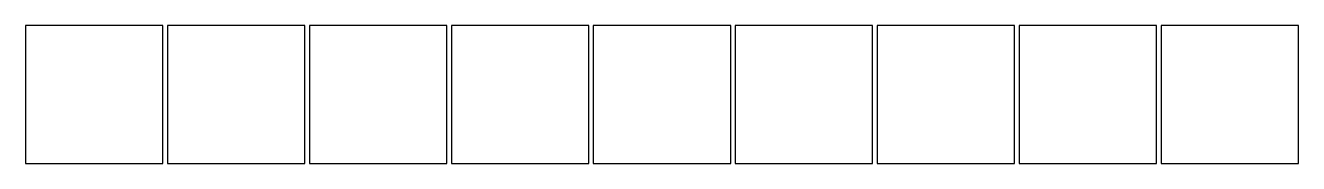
# Model space of a CAD drawing. Header units: inches. Extents: x 1378 to 2768, y 870 to 1020.
import ezdxf

# ---------------------------------------------------------------- set-up
doc = ezdxf.new("R2010")
doc.units = ezdxf.units.IN
doc.header["$MEASUREMENT"] = 0

msp = doc.modelspace()

# ---------------------------------------------------------------- linework, layer by layer
for points in [[(1378.1, 869.6), (1528.1, 869.6), (1528.1, 1019.6), (1378.1, 1019.6)], [(1533.1, 869.6), (1683.1, 869.6), (1683.1, 1019.6), (1533.1, 1019.6)], [(1688.1, 869.6), (1838.1, 869.6), (1838.1, 1019.6), (1688.1, 1019.6)], [(1843.1, 869.6), (1993.1, 869.6), (1993.1, 1019.6), (1843.1, 1019.6)], [(1998.1, 869.6), (2148.1, 869.6), (2148.1, 1019.6), (1998.1, 1019.6)], [(2153.1, 869.6), (2303.1, 869.6), (2303.1, 1019.6), (2153.1, 1019.6)], [(2308.1, 869.6), (2458.1, 869.6), (2458.1, 1019.6), (2308.1, 1019.6)], [(2463.1, 869.6), (2613.1, 869.6), (2613.1, 1019.6), (2463.1, 1019.6)], [(2618.1, 869.6), (2768.1, 869.6), (2768.1, 1019.6), (2618.1, 1019.6)]]:
    msp.add_lwpolyline(points, close=True)

doc.saveas('drawing.dxf')
